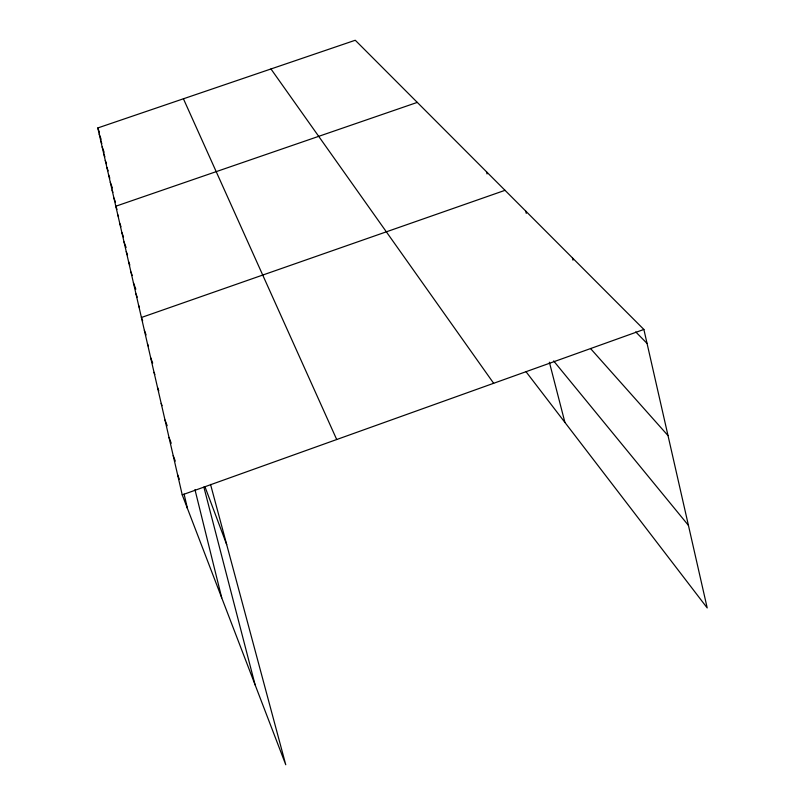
<?xml version="1.0" encoding="UTF-8"?>
<svg xmlns="http://www.w3.org/2000/svg" width="805" height="805" viewBox="0 0 805 805"><rect width="100%" height="100%" fill="white"/><g stroke="black" fill="none" stroke-linecap="round" stroke-linejoin="round"><path stroke-width="1.21" d="M210.538 484.389L285.755 764.75L182.232 494.874L643.879 329.466L707.203 607.936L525.937 371.608M505.027 190.322L141.408 317.492L142.676 320.863M417.282 102.396L115.809 206.221L116.987 209.411M182.232 494.874L97.797 127.955L355.267 40.25L643.879 329.466M635.729 331.912L647.059 343.443M590.498 348.495L668.019 435.606M553.659 360.952L688.436 525.393M270.963 68.968L493.656 383.291M183.419 98.784L336.711 439.52M177.613 474.779L179.304 479.217M169.01 437.417L171.234 443.253M173.206 455.65L175.289 461.104M157.528 387.517L158.786 390.848M161.181 403.406L162.036 405.66M165.005 420.019L167.188 425.754M147.466 343.775L148.331 346.1M150.676 357.742L152.698 363.105M154.027 372.313L154.852 374.496M138.651 305.477L139.476 307.691M205.013 486.864L226.698 544.613M144.377 330.372L146.087 334.93M128.548 261.605L129.846 265.076M130.943 271.989L132.251 275.511M133.419 282.746L135.824 289.176M135.985 293.906L137.202 297.166M117.761 214.704L118.556 216.867M119.774 223.468L120.992 226.748M121.857 232.534L123.507 236.962M124.01 241.892L126.103 247.517M126.244 251.583L127.522 255.004M105.274 160.437L106.502 163.767M106.894 167.51L108.142 170.871M108.574 174.786L109.832 178.197M110.295 182.292L112.428 188.048M112.076 190.02L112.942 192.355M113.908 197.99L115.467 202.196M97.797 127.955L99.327 132.121M99.206 134.093L101.148 139.366M100.655 140.402L101.843 143.612M102.154 146.892L104.147 152.306M103.694 153.574L104.902 156.854M486.472 171.727L487.045 173.94M203.866 487.095L255.105 684.854M549.372 362.19L564.919 422.434M525.685 211.021L526.279 213.395M194.971 489.651L221.727 597.853M572.436 257.872L572.999 260.186M184.093 494.089L187.434 508.448"/></g></svg>
